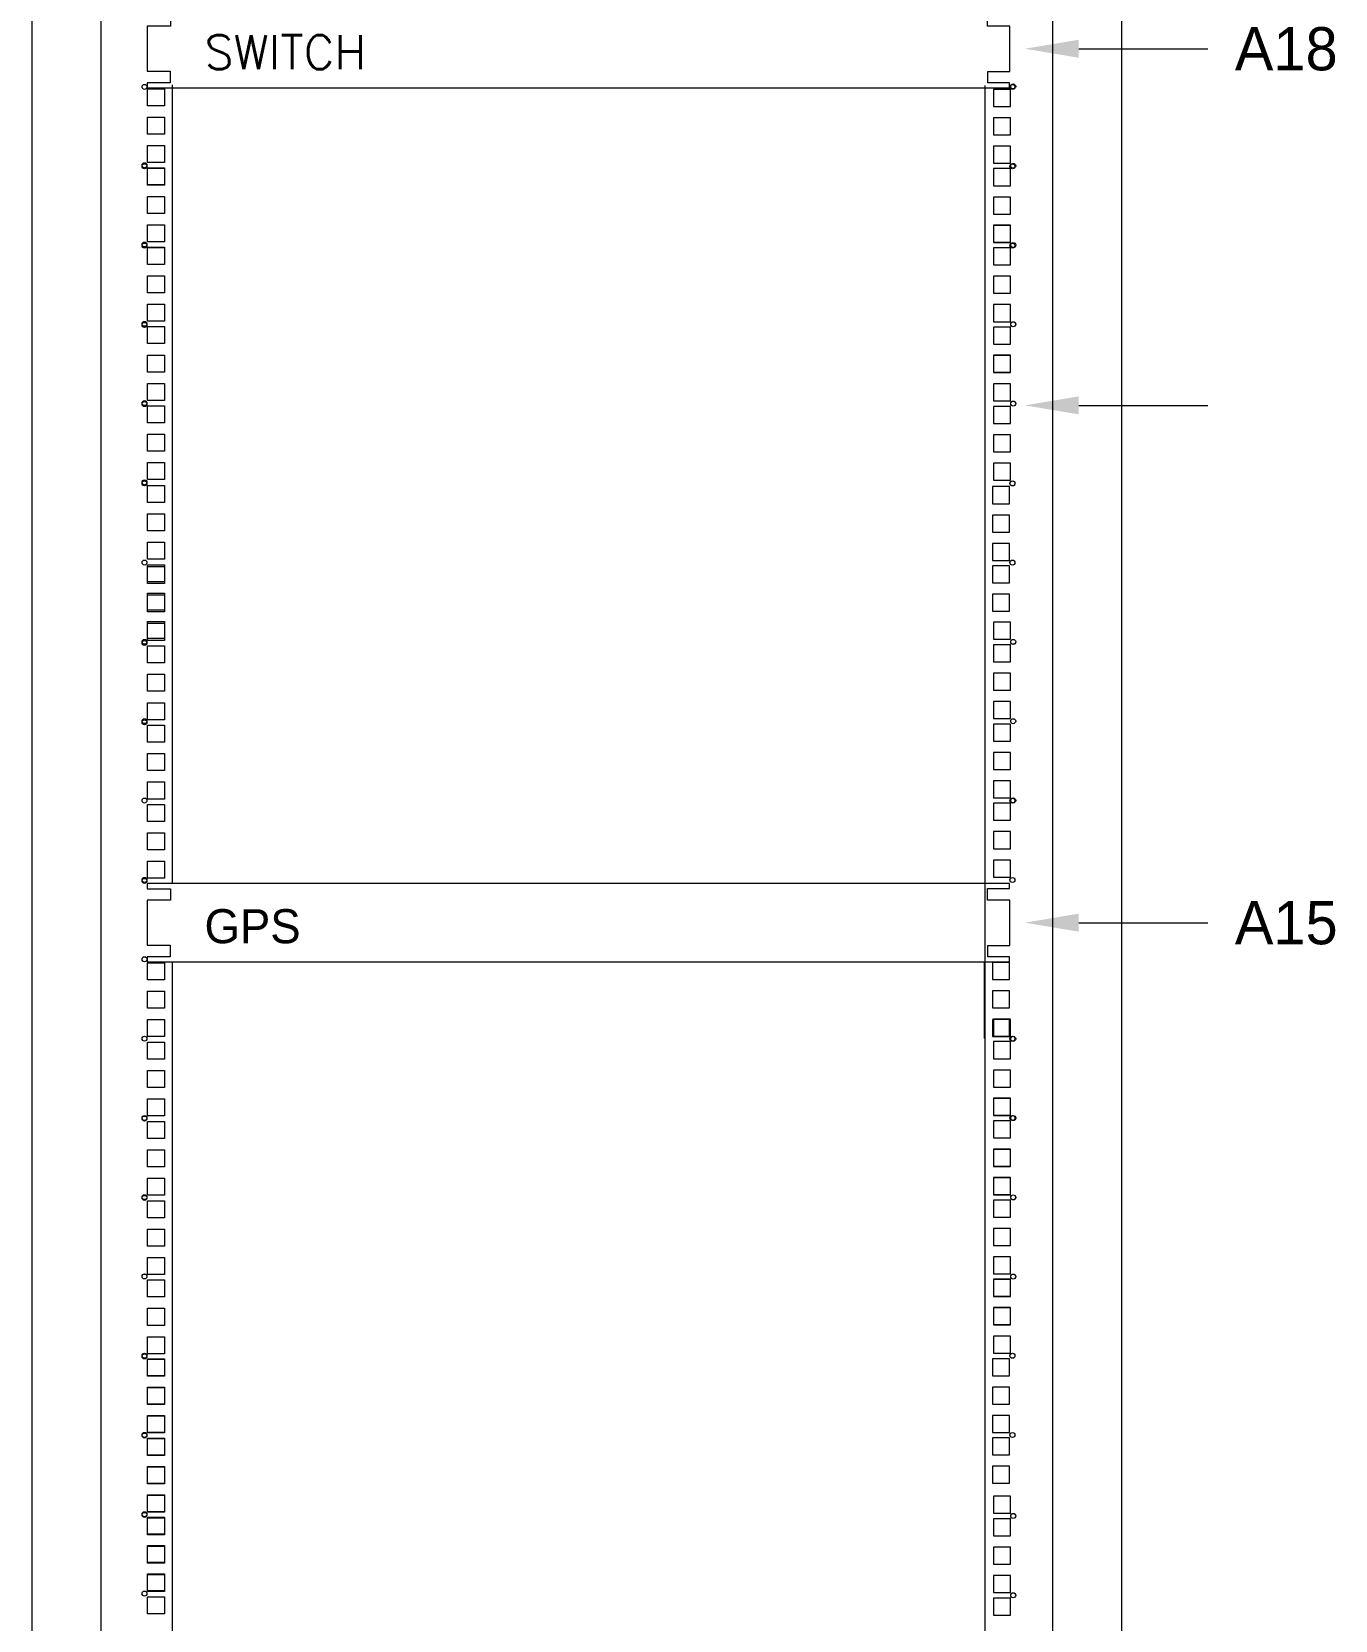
# Model space of a CAD drawing. Header units: inches. Extents: x -0.6 to 43.4, y -0.5 to 33.5.
# Drawn here: x 8.03 to 12.29, y 19.22 to 24.41 of the extents above; entities that cross this region are included whole.
import ezdxf
from ezdxf.enums import TextEntityAlignment as Align

# ---------------------------------------------------------------- set-up
doc = ezdxf.new("R2010")
doc.units = ezdxf.units.IN
doc.header["$MEASUREMENT"] = 0
doc.styles.add('dgn029', font='dgn029.shx')
doc.styles.add('Style-simplex', font='simplex.shx')

# ---------------------------------------------------------------- blocks, each defined once
blk = doc.blocks.new('A$C63D57268')
at = {"linetype": 'ByBlock', "lineweight": -2}
blk.add_lwpolyline([(0.18, 0), (0.6104, 0)], dxfattribs=at)
blk.add_solid([(0.18, -0.03), (0, 0), (0.18, 0.03)])

msp = doc.modelspace()

# ---------------------------------------------------------------- linework, layer by layer
at = {"lineweight": 5}
for p, q in [((8.0306, 28.3838), (8.0306, 16.6873)), ((8.2572, 16.6873), (8.2572, 28.3838)), ((11.3645, 28.3838), (11.3645, 16.6873)), ((11.5911, 16.6873), (11.5911, 28.3838)), ((8.4081, 22.8695), (8.4081, 22.9251)), ((8.4081, 22.9251), (8.4637, 22.9251)), ((8.4637, 22.9251), (8.4637, 22.8695)), ((8.4902, 22.4111), (8.4902, 22.934)), ((11.2241, 22.9214), (11.1685, 22.9214)), ((11.1685, 22.9214), (11.1685, 22.8658)), ((11.2241, 22.8658), (11.2241, 22.9214)), ((8.4637, 22.8695), (8.4081, 22.8695)), ((8.4081, 22.7769), (8.4081, 22.8325)), ((8.4081, 22.8325), (8.4637, 22.8325)), ((8.4637, 22.8325), (8.4637, 22.7769)), ((11.1685, 22.8658), (11.2241, 22.8658)), ((11.2241, 22.8287), (11.1685, 22.8287)), ((11.1685, 22.8287), (11.1685, 22.7731)), ((11.2241, 22.7731), (11.2241, 22.8287)), ((8.4637, 22.7769), (8.4081, 22.7769)), ((11.1685, 22.7731), (11.2241, 22.7731)), ((8.4081, 22.6842), (8.4081, 22.7398)), ((8.4081, 22.7398), (8.4637, 22.7398)), ((8.4637, 22.7398), (8.4637, 22.6842)), ((11.2241, 22.7361), (11.1685, 22.7361)), ((11.1685, 22.7361), (11.1685, 22.6804)), ((11.2241, 22.6804), (11.2241, 22.7361)), ((8.4637, 22.6842), (8.4081, 22.6842)), ((8.4081, 22.6109), (8.4081, 22.6665)), ((8.4081, 22.6665), (8.4637, 22.6665)), ((8.4637, 22.6665), (8.4637, 22.6109)), ((11.1685, 22.6804), (11.2241, 22.6804)), ((11.2241, 22.6628), (11.1685, 22.6628)), ((11.1685, 22.6628), (11.1685, 22.6072)), ((11.2241, 22.6072), (11.2241, 22.6628)), ((8.4637, 22.6109), (8.4081, 22.6109)), ((8.4081, 22.5182), (8.4081, 22.5738)), ((8.4081, 22.5738), (8.4637, 22.5738)), ((8.4637, 22.5738), (8.4637, 22.5182)), ((11.1685, 22.6072), (11.2241, 22.6072)), ((11.2241, 22.5701), (11.1685, 22.5701)), ((11.1685, 22.5701), (11.1685, 22.5145)), ((11.2241, 22.5145), (11.2241, 22.5701)), ((8.4637, 22.5182), (8.4081, 22.5182)), ((11.1685, 22.5145), (11.2241, 22.5145)), ((8.4081, 22.4255), (8.4081, 22.4811)), ((8.4081, 22.4811), (8.4637, 22.4811)), ((8.4637, 22.4811), (8.4637, 22.4255)), ((8.4637, 22.4255), (8.4081, 22.4255)), ((8.4081, 21.3114), (8.4081, 21.367)), ((8.4081, 21.367), (8.4637, 21.367)), ((8.4637, 21.367), (8.4637, 21.3114)), ((8.4902, 21.1194), (8.4902, 21.3703)), ((11.1419, 21.1194), (11.1419, 21.3703)), ((11.2241, 21.3677), (11.1685, 21.3677)), ((11.1685, 21.3677), (11.1685, 21.3121)), ((11.2241, 21.3121), (11.2241, 21.3677)), ((8.4637, 21.3114), (8.4081, 21.3114)), ((8.4081, 21.2187), (8.4081, 21.2743)), ((8.4081, 21.2743), (8.4637, 21.2743)), ((8.4637, 21.2743), (8.4637, 21.2187)), ((11.1685, 21.3121), (11.2241, 21.3121)), ((11.2241, 21.275), (11.1685, 21.275)), ((11.1685, 21.275), (11.1685, 21.2194)), ((11.2241, 21.2194), (11.2241, 21.275)), ((8.4637, 21.2187), (8.4081, 21.2187)), ((11.1685, 21.2194), (11.2241, 21.2194)), ((8.4081, 21.126), (8.4081, 21.1817)), ((8.4081, 21.1817), (8.4637, 21.1817)), ((8.4637, 21.1817), (8.4637, 21.126)), ((11.2241, 21.1823), (11.1685, 21.1823)), ((11.1685, 21.1823), (11.1685, 21.1267)), ((11.2241, 21.1267), (11.2241, 21.1823)), ((8.4637, 21.126), (8.4081, 21.126)), ((11.1685, 21.1267), (11.2241, 21.1267)), ((8.4081, 20.0186), (8.4081, 20.0743)), ((8.4081, 20.0743), (8.4637, 20.0743)), ((8.4637, 20.0743), (8.4637, 20.0186)), ((8.4902, 19.307), (8.4902, 20.0846)), ((11.2241, 20.074), (11.1685, 20.074)), ((11.1685, 20.074), (11.1685, 20.0184)), ((11.2241, 20.0184), (11.2241, 20.074)), ((8.4637, 20.0186), (8.4081, 20.0186)), ((11.1685, 20.0184), (11.2241, 20.0184)), ((8.4081, 19.926), (8.4081, 19.9816)), ((8.4081, 19.9816), (8.4637, 19.9816)), ((8.4637, 19.9816), (8.4637, 19.926)), ((11.2241, 19.9813), (11.1685, 19.9813)), ((11.1685, 19.9813), (11.1685, 19.9257)), ((11.2241, 19.9257), (11.2241, 19.9813)), ((8.4637, 19.926), (8.4081, 19.926)), ((11.1685, 19.9257), (11.2241, 19.9257)), ((8.4081, 19.8333), (8.4081, 19.8889)), ((8.4081, 19.8889), (8.4637, 19.8889)), ((8.4637, 19.8889), (8.4637, 19.8333)), ((11.2241, 19.8886), (11.1685, 19.8886)), ((11.1685, 19.8886), (11.1685, 19.833)), ((11.2241, 19.833), (11.2241, 19.8886)), ((8.4637, 19.8333), (8.4081, 19.8333)), ((8.4081, 19.7594), (8.4081, 19.815)), ((8.4081, 19.815), (8.4637, 19.815)), ((8.4637, 19.815), (8.4637, 19.7594)), ((11.1685, 19.833), (11.2241, 19.833)), ((11.2241, 19.8164), (11.1685, 19.8164)), ((11.1685, 19.8164), (11.1685, 19.7608)), ((11.2241, 19.7608), (11.2241, 19.8164)), ((8.4637, 19.7594), (8.4081, 19.7594)), ((11.1685, 19.7608), (11.2241, 19.7608)), ((8.4081, 19.6667), (8.4081, 19.7223)), ((8.4081, 19.7223), (8.4637, 19.7223)), ((8.4637, 19.7223), (8.4637, 19.6667)), ((11.2241, 19.7237), (11.1685, 19.7237)), ((11.1685, 19.7237), (11.1685, 19.6681)), ((11.2241, 19.6681), (11.2241, 19.7237)), ((8.4637, 19.6667), (8.4081, 19.6667)), ((11.1685, 19.6681), (11.2241, 19.6681)), ((8.4081, 19.574), (8.4081, 19.6296)), ((8.4081, 19.6296), (8.4637, 19.6296)), ((8.4637, 19.6296), (8.4637, 19.574)), ((8.4637, 19.574), (8.4081, 19.574)), ((8.4081, 19.5018), (8.4081, 19.5574)), ((8.4081, 19.5574), (8.4637, 19.5574)), ((8.4637, 19.5574), (8.4637, 19.5018)), ((8.4637, 19.5018), (8.4081, 19.5018)), ((8.4081, 19.4091), (8.4081, 19.4647)), ((8.4081, 19.4647), (8.4637, 19.4647)), ((8.4637, 19.4647), (8.4637, 19.4091)), ((8.4637, 19.4091), (8.4081, 19.4091)), ((8.4081, 19.3164), (8.4081, 19.372)), ((8.4081, 19.372), (8.4637, 19.372)), ((8.4637, 19.372), (8.4637, 19.3164)), ((8.4637, 19.3164), (8.4081, 19.3164))]:
    msp.add_line(p, q, dxfattribs=at)
at = {"lineweight": 0}
for p, q in [((8.4081, 24.1648), (8.4081, 24.2204)), ((8.4081, 24.2204), (8.4637, 24.2204)), ((8.4637, 24.2204), (8.4637, 24.1648)), ((8.4903, 23.9611), (8.4903, 24.2332)), ((11.1447, 23.9591), (11.1447, 24.2313)), ((11.2268, 24.2185), (11.1712, 24.2185)), ((11.1712, 24.2185), (11.1712, 24.1629)), ((11.2268, 24.1629), (11.2268, 24.2185)), ((8.4637, 24.1648), (8.4081, 24.1648)), ((8.4081, 24.0721), (8.4081, 24.1277)), ((8.4081, 24.1277), (8.4637, 24.1277)), ((8.4637, 24.1277), (8.4637, 24.0721)), ((11.1712, 24.1629), (11.2268, 24.1629)), ((11.2268, 24.1258), (11.1712, 24.1258)), ((11.1712, 24.1258), (11.1712, 24.0702)), ((11.2268, 24.0702), (11.2268, 24.1258)), ((8.4637, 24.0721), (8.4081, 24.0721)), ((11.1712, 24.0702), (11.2268, 24.0702)), ((8.4081, 23.9794), (8.4081, 24.035)), ((8.4081, 24.035), (8.4637, 24.035)), ((8.4637, 24.035), (8.4637, 23.9794)), ((11.2268, 24.0331), (11.1712, 24.0331)), ((11.1712, 24.0331), (11.1712, 23.9775)), ((11.2268, 23.9775), (11.2268, 24.0331)), ((8.4637, 23.9794), (8.4081, 23.9794)), ((8.4081, 23.9062), (8.4081, 23.9618)), ((8.4081, 23.9618), (8.4637, 23.9618)), ((8.4081, 23.9057), (8.4081, 23.9613)), ((8.4081, 23.9613), (8.4637, 23.9613)), ((8.4637, 23.9618), (8.4637, 23.9062)), ((8.4637, 23.9613), (8.4637, 23.9057)), ((8.4903, 23.7025), (8.4903, 23.9746)), ((8.4903, 23.702), (8.4903, 23.9741)), ((11.1447, 23.7007), (11.1447, 23.9729)), ((11.1447, 23.7002), (11.1447, 23.9723)), ((11.1712, 23.9775), (11.2268, 23.9775)), ((11.2268, 23.9596), (11.1712, 23.9596)), ((11.1712, 23.9596), (11.1712, 23.904)), ((11.2268, 23.904), (11.2268, 23.9596)), ((8.4637, 23.9062), (8.4081, 23.9062)), ((8.4637, 23.9057), (8.4081, 23.9057)), ((8.4081, 23.8135), (8.4081, 23.8691)), ((8.4081, 23.8691), (8.4637, 23.8691)), ((8.4081, 23.813), (8.4081, 23.8686)), ((8.4081, 23.8686), (8.4637, 23.8686)), ((8.4637, 23.8691), (8.4637, 23.8135)), ((8.4637, 23.8686), (8.4637, 23.813)), ((11.1712, 23.904), (11.2268, 23.904)), ((11.2268, 23.8669), (11.1712, 23.8669)), ((11.1712, 23.8669), (11.1712, 23.8113)), ((11.2268, 23.8113), (11.2268, 23.8669)), ((8.4637, 23.8135), (8.4081, 23.8135)), ((8.4637, 23.813), (8.4081, 23.813)), ((11.1712, 23.8113), (11.2268, 23.8113)), ((8.4081, 23.7208), (8.4081, 23.7764)), ((8.4081, 23.7764), (8.4637, 23.7764)), ((8.4081, 23.7203), (8.4081, 23.7759)), ((8.4081, 23.7759), (8.4637, 23.7759)), ((8.4637, 23.7764), (8.4637, 23.7208)), ((8.4637, 23.7759), (8.4637, 23.7203)), ((11.2268, 23.7747), (11.1712, 23.7747)), ((11.1712, 23.7747), (11.1712, 23.7191)), ((11.2268, 23.7742), (11.1712, 23.7742)), ((11.1712, 23.7742), (11.1712, 23.7186)), ((11.2268, 23.7191), (11.2268, 23.7747)), ((11.2268, 23.7186), (11.2268, 23.7742)), ((8.4637, 23.7208), (8.4081, 23.7208)), ((8.4637, 23.7203), (8.4081, 23.7203)), ((8.4081, 23.6471), (8.4081, 23.7027)), ((8.4081, 23.7027), (8.4637, 23.7027)), ((8.4081, 23.6468), (8.4081, 23.7024)), ((8.4081, 23.7024), (8.4637, 23.7024)), ((8.4637, 23.7027), (8.4637, 23.6471)), ((8.4637, 23.7024), (8.4637, 23.6468)), ((8.4903, 23.4434), (8.4903, 23.7155)), ((8.4903, 23.443), (8.4903, 23.7151)), ((11.1447, 23.4416), (11.1447, 23.7138)), ((11.1447, 23.4416), (11.1447, 23.7138)), ((11.1712, 23.7191), (11.2268, 23.7191)), ((11.1712, 23.7186), (11.2268, 23.7186)), ((11.2268, 23.701), (11.1712, 23.701)), ((11.1712, 23.701), (11.1712, 23.6454)), ((11.2268, 23.701), (11.1712, 23.701)), ((11.1712, 23.701), (11.1712, 23.6454)), ((11.2268, 23.6454), (11.2268, 23.701)), ((11.2268, 23.6454), (11.2268, 23.701)), ((8.4637, 23.6471), (8.4081, 23.6471)), ((8.4637, 23.6468), (8.4081, 23.6468)), ((8.4081, 23.5544), (8.4081, 23.61)), ((8.4081, 23.61), (8.4637, 23.61)), ((8.4081, 23.5541), (8.4081, 23.6097)), ((8.4081, 23.6097), (8.4637, 23.6097)), ((8.4637, 23.61), (8.4637, 23.5544)), ((8.4637, 23.6097), (8.4637, 23.5541)), ((11.1712, 23.6454), (11.2268, 23.6454)), ((11.1712, 23.6454), (11.2268, 23.6454)), ((11.2268, 23.6083), (11.1712, 23.6083)), ((11.1712, 23.6083), (11.1712, 23.5527)), ((11.2268, 23.6083), (11.1712, 23.6083)), ((11.1712, 23.6083), (11.1712, 23.5527)), ((11.2268, 23.5527), (11.2268, 23.6083)), ((11.2268, 23.5527), (11.2268, 23.6083)), ((8.4637, 23.5544), (8.4081, 23.5544)), ((8.4637, 23.5541), (8.4081, 23.5541)), ((11.1712, 23.5527), (11.2268, 23.5527)), ((11.1712, 23.5527), (11.2268, 23.5527)), ((8.4081, 23.4617), (8.4081, 23.5173)), ((8.4081, 23.5173), (8.4637, 23.5173)), ((8.4081, 23.4614), (8.4081, 23.517)), ((8.4081, 23.517), (8.4637, 23.517)), ((8.4637, 23.5173), (8.4637, 23.4617)), ((8.4637, 23.517), (8.4637, 23.4614)), ((11.2268, 23.5156), (11.1712, 23.5156)), ((11.1712, 23.5156), (11.1712, 23.46)), ((11.2268, 23.5156), (11.1712, 23.5156)), ((11.1712, 23.5156), (11.1712, 23.46)), ((11.2268, 23.46), (11.2268, 23.5156)), ((11.2268, 23.46), (11.2268, 23.5156)), ((8.4637, 23.4617), (8.4081, 23.4617)), ((8.4637, 23.4614), (8.4081, 23.4614)), ((8.4081, 23.3882), (8.4081, 23.4438)), ((8.4081, 23.4438), (8.4637, 23.4438)), ((8.4081, 23.3882), (8.4081, 23.4438)), ((8.4081, 23.4438), (8.4637, 23.4438)), ((8.4637, 23.4438), (8.4637, 23.3882)), ((8.4637, 23.4438), (8.4637, 23.3882)), ((8.4903, 23.1844), (8.4903, 23.4566)), ((8.4903, 23.1844), (8.4903, 23.4566)), ((11.1447, 23.1841), (11.1447, 23.4563)), ((11.1447, 23.1827), (11.1447, 23.4548)), ((11.1712, 23.46), (11.2268, 23.46)), ((11.1712, 23.46), (11.2268, 23.46)), ((11.2268, 23.4421), (11.1712, 23.4421)), ((11.1712, 23.4421), (11.1712, 23.3865)), ((11.2268, 23.3865), (11.2268, 23.4421)), ((8.4637, 23.3882), (8.4081, 23.3882)), ((8.4637, 23.3882), (8.4081, 23.3882)), ((8.4081, 23.2955), (8.4081, 23.3511)), ((8.4081, 23.3511), (8.4637, 23.3511)), ((8.4081, 23.2955), (8.4081, 23.3511)), ((8.4081, 23.3511), (8.4637, 23.3511)), ((8.4637, 23.3511), (8.4637, 23.2955)), ((8.4637, 23.3511), (8.4637, 23.2955)), ((11.1712, 23.3865), (11.2268, 23.3865)), ((11.2268, 23.3508), (11.1712, 23.3508)), ((11.1712, 23.3508), (11.1712, 23.2952)), ((11.2268, 23.3494), (11.1712, 23.3494)), ((11.1712, 23.3494), (11.1712, 23.2938)), ((11.2268, 23.2952), (11.2268, 23.3508)), ((11.2268, 23.2938), (11.2268, 23.3494)), ((8.4637, 23.2955), (8.4081, 23.2955)), ((8.4637, 23.2955), (8.4081, 23.2955)), ((11.1712, 23.2952), (11.2268, 23.2952)), ((11.1712, 23.2938), (11.2268, 23.2938)), ((8.4081, 23.2028), (8.4081, 23.2584)), ((8.4081, 23.2584), (8.4637, 23.2584)), ((8.4081, 23.2028), (8.4081, 23.2584)), ((8.4081, 23.2584), (8.4637, 23.2584)), ((8.4637, 23.2584), (8.4637, 23.2028)), ((8.4637, 23.2584), (8.4637, 23.2028)), ((11.2268, 23.2567), (11.1712, 23.2567)), ((11.1712, 23.2567), (11.1712, 23.2011)), ((11.2268, 23.2011), (11.2268, 23.2567)), ((8.4637, 23.2028), (8.4081, 23.2028)), ((8.4637, 23.2028), (8.4081, 23.2028)), ((8.4081, 23.1296), (8.4081, 23.1852)), ((8.4081, 23.1852), (8.4637, 23.1852)), ((8.4637, 23.1852), (8.4637, 23.1296)), ((8.4903, 22.9258), (8.4903, 23.198)), ((11.1447, 22.9241), (11.1447, 23.1962)), ((11.1712, 23.2011), (11.2268, 23.2011)), ((11.2268, 23.1835), (11.1712, 23.1835)), ((11.1712, 23.1835), (11.1712, 23.1279)), ((11.2268, 23.1279), (11.2268, 23.1835)), ((8.4637, 23.1296), (8.4081, 23.1296)), ((8.4081, 23.0369), (8.4081, 23.0925)), ((8.4081, 23.0925), (8.4637, 23.0925)), ((8.4637, 23.0925), (8.4637, 23.0369)), ((11.1712, 23.1279), (11.2268, 23.1279)), ((11.2268, 23.0908), (11.1712, 23.0908)), ((11.1712, 23.0908), (11.1712, 23.0352)), ((11.2268, 23.0352), (11.2268, 23.0908)), ((8.4637, 23.0369), (8.4081, 23.0369)), ((11.1712, 23.0352), (11.2268, 23.0352)), ((8.4081, 22.9442), (8.4081, 22.9998)), ((8.4081, 22.9998), (8.4637, 22.9998)), ((8.4637, 22.9998), (8.4637, 22.9442)), ((11.2268, 22.9981), (11.1712, 22.9981)), ((11.1712, 22.9981), (11.1712, 22.9425)), ((11.2268, 22.9425), (11.2268, 22.9981)), ((8.4637, 22.9442), (8.4081, 22.9442)), ((11.1447, 22.6666), (11.1447, 22.9387)), ((11.1712, 22.9425), (11.2268, 22.9425)), ((8.4903, 22.4012), (8.4903, 22.6734)), ((11.1447, 22.405), (11.1447, 22.6771)), ((8.4081, 22.605), (8.4081, 22.6606)), ((8.4081, 22.6606), (8.4637, 22.6606)), ((8.4637, 22.6606), (8.4637, 22.605)), ((8.4637, 22.605), (8.4081, 22.605)), ((8.4081, 22.5123), (8.4081, 22.5679)), ((8.4081, 22.5679), (8.4637, 22.5679)), ((8.4637, 22.5679), (8.4637, 22.5123)), ((8.4637, 22.5123), (8.4081, 22.5123)), ((8.4081, 22.4196), (8.4081, 22.4752)), ((8.4081, 22.4752), (8.4637, 22.4752)), ((8.4637, 22.4752), (8.4637, 22.4196)), ((11.2268, 22.479), (11.1712, 22.479)), ((11.1712, 22.479), (11.1712, 22.4234)), ((11.2268, 22.4234), (11.2268, 22.479)), ((8.4637, 22.4196), (8.4081, 22.4196)), ((8.4903, 22.1421), (8.4903, 22.4143)), ((11.1447, 22.1459), (11.1447, 22.418)), ((11.1712, 22.4234), (11.2268, 22.4234)), ((11.2268, 22.4053), (11.1712, 22.4053)), ((11.1712, 22.4053), (11.1712, 22.3496)), ((11.2268, 22.3496), (11.2268, 22.4053)), ((8.4081, 22.3459), (8.4081, 22.4015)), ((8.4081, 22.4015), (8.4637, 22.4015)), ((8.4637, 22.4015), (8.4637, 22.3459)), ((8.4637, 22.3459), (8.4081, 22.3459)), ((8.4081, 22.2532), (8.4081, 22.3088)), ((8.4081, 22.3088), (8.4637, 22.3088)), ((8.4637, 22.3088), (8.4637, 22.2532)), ((11.1712, 22.3496), (11.2268, 22.3496)), ((11.2268, 22.3126), (11.1712, 22.3126)), ((11.1712, 22.3126), (11.1712, 22.257)), ((11.2268, 22.257), (11.2268, 22.3126)), ((8.4637, 22.2532), (8.4081, 22.2532)), ((11.1712, 22.257), (11.2268, 22.257)), ((8.4081, 22.1605), (8.4081, 22.2161)), ((8.4081, 22.2161), (8.4637, 22.2161)), ((8.4637, 22.2161), (8.4637, 22.1605)), ((11.2268, 22.2199), (11.1712, 22.2199)), ((11.1712, 22.2199), (11.1712, 22.1643)), ((11.2268, 22.1643), (11.2268, 22.2199)), ((8.4637, 22.1605), (8.4081, 22.1605)), ((8.4903, 21.8832), (8.4903, 22.1553)), ((11.1447, 21.887), (11.1447, 22.1591)), ((11.1712, 22.1643), (11.2268, 22.1643)), ((11.2268, 22.1463), (11.1712, 22.1463)), ((11.1712, 22.1463), (11.1712, 22.0907)), ((11.2268, 22.0907), (11.2268, 22.1463)), ((8.4081, 22.087), (8.4081, 22.1426)), ((8.4081, 22.1426), (8.4637, 22.1426)), ((8.4637, 22.1426), (8.4637, 22.087)), ((8.4637, 22.087), (8.4081, 22.087)), ((8.4081, 21.9943), (8.4081, 22.0499)), ((8.4081, 22.0499), (8.4637, 22.0499)), ((8.4637, 22.0499), (8.4637, 21.9943)), ((11.1712, 22.0907), (11.2268, 22.0907)), ((11.2268, 22.0537), (11.1712, 22.0537)), ((11.1712, 22.0537), (11.1712, 21.998)), ((11.2268, 21.998), (11.2268, 22.0537)), ((8.4637, 21.9943), (8.4081, 21.9943)), ((11.1712, 21.998), (11.2268, 21.998)), ((8.4081, 21.9016), (8.4081, 21.9572)), ((8.4081, 21.9572), (8.4637, 21.9572)), ((8.4637, 21.9572), (8.4637, 21.9016)), ((11.2268, 21.961), (11.1712, 21.961)), ((11.1712, 21.961), (11.1712, 21.9054)), ((11.2268, 21.9054), (11.2268, 21.961)), ((8.4637, 21.9016), (8.4081, 21.9016)), ((8.4903, 21.6246), (8.4903, 21.8968)), ((11.1447, 21.6284), (11.1447, 21.9005)), ((11.1712, 21.9054), (11.2268, 21.9054)), ((11.2268, 21.8877), (11.1712, 21.8877)), ((11.1712, 21.8877), (11.1712, 21.8321)), ((11.2268, 21.8321), (11.2268, 21.8877)), ((8.4081, 21.8284), (8.4081, 21.884)), ((8.4081, 21.884), (8.4637, 21.884)), ((8.4637, 21.884), (8.4637, 21.8284)), ((8.4637, 21.8284), (8.4081, 21.8284)), ((8.4081, 21.7357), (8.4081, 21.7913)), ((8.4081, 21.7913), (8.4637, 21.7913)), ((8.4637, 21.7913), (8.4637, 21.7357)), ((11.1712, 21.8321), (11.2268, 21.8321)), ((11.2268, 21.7951), (11.1712, 21.7951)), ((11.1712, 21.7951), (11.1712, 21.7394)), ((11.2268, 21.7394), (11.2268, 21.7951)), ((8.4637, 21.7357), (8.4081, 21.7357)), ((11.1712, 21.7394), (11.2268, 21.7394)), ((8.4081, 21.643), (8.4081, 21.6986)), ((8.4081, 21.6986), (8.4637, 21.6986)), ((8.4637, 21.6986), (8.4637, 21.643)), ((11.2268, 21.7024), (11.1712, 21.7024)), ((11.1712, 21.7024), (11.1712, 21.6468)), ((11.2268, 21.6468), (11.2268, 21.7024)), ((8.4637, 21.643), (8.4081, 21.643)), ((11.1447, 21.3709), (11.1447, 21.643)), ((11.1712, 21.6468), (11.2268, 21.6468)), ((11.1447, 21.1093), (11.1447, 21.3814)), ((11.2268, 21.1833), (11.1712, 21.1833)), ((11.1712, 21.1833), (11.1712, 21.1276)), ((11.2268, 21.1276), (11.2268, 21.1833)), ((8.4081, 21.0526), (8.4081, 21.1082)), ((8.4081, 21.1082), (8.4637, 21.1082)), ((8.4637, 21.1082), (8.4637, 21.0526)), ((8.4903, 20.8489), (8.4903, 21.121)), ((11.1447, 20.8507), (11.1447, 21.1228)), ((11.1447, 20.8502), (11.1447, 21.1223)), ((11.1712, 21.1276), (11.2268, 21.1276)), ((11.2268, 21.1095), (11.1712, 21.1095)), ((11.1712, 21.1095), (11.1712, 21.0539)), ((11.2268, 21.0539), (11.2268, 21.1095)), ((8.4637, 21.0526), (8.4081, 21.0526)), ((8.4081, 20.96), (8.4081, 21.0156)), ((8.4081, 21.0156), (8.4637, 21.0156)), ((8.4637, 21.0156), (8.4637, 20.96)), ((11.1712, 21.0539), (11.2268, 21.0539)), ((11.2268, 21.0168), (11.1712, 21.0168)), ((11.1712, 21.0168), (11.1712, 20.9612)), ((11.2268, 20.9612), (11.2268, 21.0168)), ((8.4637, 20.96), (8.4081, 20.96)), ((11.1712, 20.9612), (11.2268, 20.9612)), ((8.4081, 20.8673), (8.4081, 20.9229)), ((8.4081, 20.9229), (8.4637, 20.9229)), ((8.4637, 20.9229), (8.4637, 20.8673)), ((11.2268, 20.9247), (11.1712, 20.9247)), ((11.1712, 20.9247), (11.1712, 20.8691)), ((11.2268, 20.9242), (11.1712, 20.9242)), ((11.1712, 20.9242), (11.1712, 20.8685)), ((11.2268, 20.8691), (11.2268, 20.9247)), ((11.2268, 20.8685), (11.2268, 20.9242)), ((8.4637, 20.8673), (8.4081, 20.8673)), ((8.4081, 20.7935), (8.4081, 20.8491)), ((8.4081, 20.8491), (8.4637, 20.8491)), ((8.4637, 20.8491), (8.4637, 20.7935)), ((8.4903, 20.5898), (8.4903, 20.8619)), ((11.1447, 20.5916), (11.1447, 20.8637)), ((11.1447, 20.5913), (11.1447, 20.8634)), ((11.1712, 20.8691), (11.2268, 20.8691)), ((11.1712, 20.8685), (11.2268, 20.8685)), ((11.2268, 20.8509), (11.1712, 20.8509)), ((11.1712, 20.8509), (11.1712, 20.7953)), ((11.2268, 20.8506), (11.1712, 20.8506)), ((11.1712, 20.8506), (11.1712, 20.795)), ((11.2268, 20.7953), (11.2268, 20.8509)), ((11.2268, 20.795), (11.2268, 20.8506)), ((11.1712, 20.7953), (11.2268, 20.7953)), ((8.4637, 20.7935), (8.4081, 20.7935)), ((8.4081, 20.7009), (8.4081, 20.7565)), ((8.4081, 20.7565), (8.4637, 20.7565)), ((8.4637, 20.7565), (8.4637, 20.7009)), ((11.1712, 20.795), (11.2268, 20.795)), ((11.2268, 20.7582), (11.1712, 20.7582)), ((11.1712, 20.7582), (11.1712, 20.7026)), ((11.2268, 20.7579), (11.1712, 20.7579)), ((11.1712, 20.7579), (11.1712, 20.7023)), ((11.2268, 20.7026), (11.2268, 20.7582)), ((11.2268, 20.7023), (11.2268, 20.7579)), ((8.4637, 20.7009), (8.4081, 20.7009)), ((11.1712, 20.7026), (11.2268, 20.7026)), ((11.1712, 20.7023), (11.2268, 20.7023)), ((8.4081, 20.6082), (8.4081, 20.6638)), ((8.4081, 20.6638), (8.4637, 20.6638)), ((8.4637, 20.6638), (8.4637, 20.6082)), ((11.2268, 20.6656), (11.1712, 20.6656)), ((11.1712, 20.6656), (11.1712, 20.61)), ((11.2268, 20.6652), (11.1712, 20.6652)), ((11.1712, 20.6652), (11.1712, 20.6096)), ((11.2268, 20.61), (11.2268, 20.6656)), ((11.2268, 20.6096), (11.2268, 20.6652)), ((8.4637, 20.6082), (8.4081, 20.6082)), ((8.4081, 20.5346), (8.4081, 20.5902)), ((8.4081, 20.5902), (8.4637, 20.5902)), ((8.4637, 20.5902), (8.4637, 20.5346)), ((8.4903, 20.3309), (8.4903, 20.603)), ((11.1447, 20.3327), (11.1447, 20.6048)), ((11.1447, 20.3327), (11.1447, 20.6048)), ((11.1712, 20.61), (11.2268, 20.61)), ((11.1712, 20.6096), (11.2268, 20.6096)), ((11.2268, 20.592), (11.1712, 20.592)), ((11.1712, 20.592), (11.1712, 20.5364)), ((11.2268, 20.592), (11.1712, 20.592)), ((11.1712, 20.592), (11.1712, 20.5364)), ((11.2268, 20.5364), (11.2268, 20.592)), ((11.2268, 20.5364), (11.2268, 20.592)), ((11.1712, 20.5364), (11.2268, 20.5364)), ((11.1712, 20.5364), (11.2268, 20.5364)), ((8.4637, 20.5346), (8.4081, 20.5346)), ((8.4081, 20.4419), (8.4081, 20.4975)), ((8.4081, 20.4975), (8.4637, 20.4975)), ((8.4637, 20.4975), (8.4637, 20.4419)), ((11.2268, 20.4993), (11.1712, 20.4993)), ((11.1712, 20.4993), (11.1712, 20.4437)), ((11.2268, 20.4993), (11.1712, 20.4993)), ((11.1712, 20.4993), (11.1712, 20.4437)), ((11.2268, 20.4437), (11.2268, 20.4993)), ((11.2268, 20.4437), (11.2268, 20.4993)), ((8.4637, 20.4419), (8.4081, 20.4419)), ((11.1712, 20.4437), (11.2268, 20.4437)), ((11.1712, 20.4437), (11.2268, 20.4437)), ((8.4081, 20.3493), (8.4081, 20.4049)), ((8.4081, 20.4049), (8.4637, 20.4049)), ((8.4637, 20.4049), (8.4637, 20.3493)), ((11.2268, 20.4066), (11.1712, 20.4066)), ((11.1712, 20.4066), (11.1712, 20.351)), ((11.2268, 20.4066), (11.1712, 20.4066)), ((11.1712, 20.4066), (11.1712, 20.351)), ((11.2268, 20.351), (11.2268, 20.4066)), ((11.2268, 20.351), (11.2268, 20.4066)), ((8.4637, 20.3493), (8.4081, 20.3493)), ((8.4081, 20.276), (8.4081, 20.3316)), ((8.4081, 20.3316), (8.4637, 20.3316)), ((8.4637, 20.3316), (8.4637, 20.276)), ((8.4903, 20.0723), (8.4903, 20.3444)), ((11.1447, 20.0752), (11.1447, 20.3473)), ((11.1447, 20.0741), (11.1447, 20.3462)), ((11.1712, 20.351), (11.2268, 20.351)), ((11.1712, 20.351), (11.2268, 20.351)), ((11.2268, 20.3345), (11.1712, 20.3345)), ((11.1712, 20.3345), (11.1712, 20.2789)), ((11.2268, 20.3334), (11.1712, 20.3334)), ((11.1712, 20.3334), (11.1712, 20.2778)), ((11.2268, 20.2789), (11.2268, 20.3345)), ((11.2268, 20.2778), (11.2268, 20.3334)), ((11.1712, 20.2789), (11.2268, 20.2789)), ((11.1712, 20.2778), (11.2268, 20.2778)), ((8.4637, 20.276), (8.4081, 20.276)), ((8.4081, 20.1833), (8.4081, 20.239)), ((8.4081, 20.239), (8.4637, 20.239)), ((8.4637, 20.239), (8.4637, 20.1833)), ((11.2268, 20.2418), (11.1712, 20.2418)), ((11.1712, 20.2418), (11.1712, 20.1862)), ((11.2268, 20.2407), (11.1712, 20.2407)), ((11.1712, 20.2407), (11.1712, 20.1851)), ((11.2268, 20.1862), (11.2268, 20.2418)), ((11.2268, 20.1851), (11.2268, 20.2407)), ((8.4637, 20.1833), (8.4081, 20.1833)), ((11.1712, 20.1862), (11.2268, 20.1862)), ((11.1712, 20.1851), (11.2268, 20.1851)), ((8.4081, 20.0907), (8.4081, 20.1463)), ((8.4081, 20.1463), (8.4637, 20.1463)), ((8.4637, 20.1463), (8.4637, 20.0907)), ((11.2268, 20.1481), (11.1712, 20.1481)), ((11.1712, 20.1481), (11.1712, 20.0924)), ((11.2268, 20.0924), (11.2268, 20.1481)), ((8.4637, 20.0907), (8.4081, 20.0907)), ((8.4081, 20.0178), (8.4081, 20.0734)), ((8.4081, 20.0734), (8.4637, 20.0734)), ((8.4637, 20.0734), (8.4637, 20.0178)), ((8.4903, 19.814), (8.4903, 20.0862)), ((11.1447, 19.8166), (11.1447, 20.0887)), ((11.1712, 20.0924), (11.2268, 20.0924)), ((8.4637, 20.0178), (8.4081, 20.0178)), ((8.4081, 19.9251), (8.4081, 19.9807)), ((8.4081, 19.9807), (8.4637, 19.9807)), ((8.4637, 19.9807), (8.4637, 19.9251)), ((8.4637, 19.9251), (8.4081, 19.9251)), ((8.4081, 19.8324), (8.4081, 19.888)), ((8.4081, 19.888), (8.4637, 19.888)), ((8.4637, 19.888), (8.4637, 19.8324)), ((8.4637, 19.8324), (8.4081, 19.8324)), ((8.4081, 19.7587), (8.4081, 19.8143)), ((8.4081, 19.8143), (8.4637, 19.8143)), ((8.4637, 19.8143), (8.4637, 19.7587)), ((8.4903, 19.5549), (8.4903, 19.8271)), ((11.1447, 19.5515), (11.1447, 19.8236)), ((8.4637, 19.7587), (8.4081, 19.7587)), ((8.4081, 19.666), (8.4081, 19.7216)), ((8.4081, 19.7216), (8.4637, 19.7216)), ((8.4637, 19.7216), (8.4637, 19.666)), ((8.4637, 19.666), (8.4081, 19.666)), ((8.4081, 19.5733), (8.4081, 19.6289)), ((8.4081, 19.6289), (8.4637, 19.6289)), ((8.4637, 19.6289), (8.4637, 19.5733)), ((11.2268, 19.6254), (11.1712, 19.6254)), ((11.1712, 19.6254), (11.1712, 19.5698)), ((11.2268, 19.5698), (11.2268, 19.6254)), ((8.4637, 19.5733), (8.4081, 19.5733)), ((8.4081, 19.4998), (8.4081, 19.5554)), ((8.4081, 19.5554), (8.4637, 19.5554)), ((8.4637, 19.5554), (8.4637, 19.4998)), ((8.4903, 19.296), (8.4903, 19.5681)), ((11.1447, 19.2924), (11.1447, 19.5645)), ((11.1712, 19.5698), (11.2268, 19.5698)), ((11.2268, 19.5517), (11.1712, 19.5517)), ((11.1712, 19.5517), (11.1712, 19.4961)), ((11.2268, 19.4961), (11.2268, 19.5517)), ((8.4637, 19.4998), (8.4081, 19.4998)), ((8.4081, 19.4071), (8.4081, 19.4627)), ((8.4081, 19.4627), (8.4637, 19.4627)), ((8.4637, 19.4627), (8.4637, 19.4071)), ((11.1712, 19.4961), (11.2268, 19.4961)), ((11.2268, 19.459), (11.1712, 19.459)), ((11.1712, 19.459), (11.1712, 19.4034)), ((11.2268, 19.4034), (11.2268, 19.459)), ((8.4637, 19.4071), (8.4081, 19.4071)), ((11.1712, 19.4034), (11.2268, 19.4034)), ((8.4081, 19.3144), (8.4081, 19.37)), ((8.4081, 19.37), (8.4637, 19.37)), ((8.4637, 19.37), (8.4637, 19.3144)), ((11.2268, 19.3663), (11.1712, 19.3663)), ((11.1712, 19.3663), (11.1712, 19.3107)), ((11.2268, 19.3107), (11.2268, 19.3663)), ((8.4637, 19.3144), (8.4081, 19.3144)), ((8.4081, 19.2412), (8.4081, 19.2968)), ((8.4081, 19.2968), (8.4637, 19.2968)), ((8.4637, 19.2968), (8.4637, 19.2412)), ((8.4903, 19.0374), (8.4903, 19.3095)), ((11.1447, 19.0335), (11.1447, 19.3056)), ((11.1712, 19.3107), (11.2268, 19.3107)), ((11.2268, 19.2928), (11.1712, 19.2928)), ((11.1712, 19.2928), (11.1712, 19.2372)), ((11.2268, 19.2372), (11.2268, 19.2928)), ((8.4637, 19.2412), (8.4081, 19.2412)), ((11.1712, 19.2372), (11.2268, 19.2372))]:
    msp.add_line(p, q, dxfattribs=at)
at = {"lineweight": 5, "flags": 128}
for points in [[(8.4079, 24.4791), (8.4079, 24.4619), (8.4841, 24.4619), (8.4841, 24.425), (8.408, 24.425), (8.408, 24.2776), (8.4829, 24.2776), (8.4829, 24.2395), (8.4079, 24.2395), (8.4079, 24.2235), (11.2245, 24.2235), (11.2245, 24.2395), (11.1527, 24.2395), (11.1527, 24.277), (11.2248, 24.277), (11.2248, 24.425), (11.1517, 24.425), (11.1517, 24.4621), (11.2245, 24.4621), (11.2245, 24.4785), (8.4079, 24.4791)], [(8.4079, 21.626), (8.4079, 21.6088), (8.4841, 21.6088), (8.4841, 21.5719), (8.408, 21.5719), (8.408, 21.4245), (8.4829, 21.4245), (8.4829, 21.3864), (8.4079, 21.3864), (8.4079, 21.3703), (11.2245, 21.3703), (11.2245, 21.3864), (11.1527, 21.3864), (11.1527, 21.4239), (11.2248, 21.4239), (11.2248, 21.5719), (11.1517, 21.5719), (11.1517, 21.609), (11.2245, 21.609), (11.2245, 21.6254), (8.4079, 21.626)]]:
    msp.add_lwpolyline(points, dxfattribs=at)
at = {"lineweight": 5}
for centre in [(8.3988, 24.2265), (8.3988, 24.2264), (11.2334, 24.2263), (11.2334, 24.2261), (8.3988, 23.9674), (8.3988, 23.9673), (11.2334, 23.9672), (11.2334, 23.967), (8.3988, 23.7084), (8.3988, 23.7083), (11.2334, 23.7081), (11.2334, 23.7081), (8.3988, 23.4498), (8.3988, 23.4494), (8.3988, 23.1911), (8.3988, 23.1908), (8.3988, 22.9325), (8.3988, 22.9322), (11.2334, 22.9322), (11.2334, 22.9319), (8.3988, 22.6736), (8.3988, 22.6735), (11.2334, 22.6734), (11.2334, 22.6733), (8.3988, 22.4147), (8.3988, 22.4146), (8.3988, 22.1557), (8.3988, 22.1555), (8.3988, 21.8966), (8.3988, 21.8966), (11.2334, 21.8963), (11.2334, 21.8963), (8.3988, 21.6376), (8.3988, 21.6375), (11.2334, 21.6374), (11.2334, 21.6372), (8.3988, 21.3785), (8.3988, 21.3784), (8.3988, 21.1194), (8.3988, 21.1193), (11.2334, 21.1192), (11.2334, 21.119), (8.3988, 20.8603), (8.3988, 20.8603), (11.2334, 20.8601), (11.2334, 20.8601), (8.3988, 20.6018), (8.3988, 20.6014), (8.3988, 20.3431), (8.3988, 20.3428), (8.3988, 20.0845), (8.3988, 20.0842), (11.2334, 20.0842), (11.2334, 20.0839), (8.3988, 19.8257), (8.3988, 19.8255), (11.2334, 19.8254), (11.2334, 19.8252), (8.3988, 19.5668), (8.3988, 19.5667), (8.3988, 19.3077), (8.3988, 19.3076)]:
    msp.add_circle(centre, 0.00808, dxfattribs=at)
at = {"lineweight": 0}
for centre in [(11.2361, 24.2279), (11.2361, 24.2278), (8.3988, 23.9706), (11.2361, 23.9688), (11.2361, 23.9688), (8.3988, 23.712), (8.3988, 23.7116), (11.2361, 23.7104), (11.2361, 23.7102), (11.2361, 23.7102), (11.2361, 23.7099), (8.3988, 23.453), (11.2361, 23.4516), (11.2361, 23.4513), (11.2361, 23.4513), (11.2361, 23.4513), (8.3988, 23.1941), (11.2361, 23.1927), (11.2361, 23.1924), (8.3988, 22.9355), (8.3988, 22.4108), (11.2361, 22.4147), (11.2361, 22.4145), (8.3988, 22.1518), (11.2361, 22.1556), (11.2361, 22.1556), (11.2361, 21.897), (11.2361, 21.8967), (8.3988, 21.6343), (11.2361, 21.1189), (11.2361, 21.1188), (8.3988, 20.8584), (11.2361, 20.8604), (11.2361, 20.8602), (11.2361, 20.8599), (11.2361, 20.8598), (8.3988, 20.5995), (11.2361, 20.6013), (11.2361, 20.6013), (11.2361, 20.6013), (11.2361, 20.6009), (11.2361, 20.3427), (11.2361, 20.3426), (11.2361, 20.3423), (11.2361, 20.3423), (8.3988, 20.082), (8.3988, 19.8236), (8.3988, 19.5646), (11.2361, 19.5611), (11.2361, 19.561), (11.2361, 19.3021), (11.2361, 19.302)]:
    msp.add_circle(centre, 0.00808, dxfattribs=at)

# ---------------------------------------------------------------- block references
at = {"lineweight": 5, "xscale": 0.98019841838688, "yscale": 0.98019841838688, "zscale": 0.98019841838688}
for p in [(11.2738, 24.351), (11.2739, 23.1868), (11.2738, 21.4979)]:
    msp.add_blockref('A$C63D57268', p, dxfattribs=at)

# ---------------------------------------------------------------- texts
at = {"lineweight": 5}
for s, height, style, p in [('SWITCH', 0.11122, 'Style-simplex', (8.5948, 24.3396)), ('GPS            ', 0.111218, 'dgn029', (8.5948, 21.4864))]:
    msp.add_text(s, height=height, dxfattribs=dict(at, style=style)).set_placement(p, align=Align.MIDDLE_LEFT)
at = {"linetype": 'Continuous', "lineweight": 5, "style": 'dgn029'}
for s, p in [('A18', (11.96, 24.351)), ('A15', (11.96, 21.4979))]:
    msp.add_text(s, height=0.14115, dxfattribs=at).set_placement(p, align=Align.MIDDLE_LEFT)

doc.saveas('drawing.dxf')
